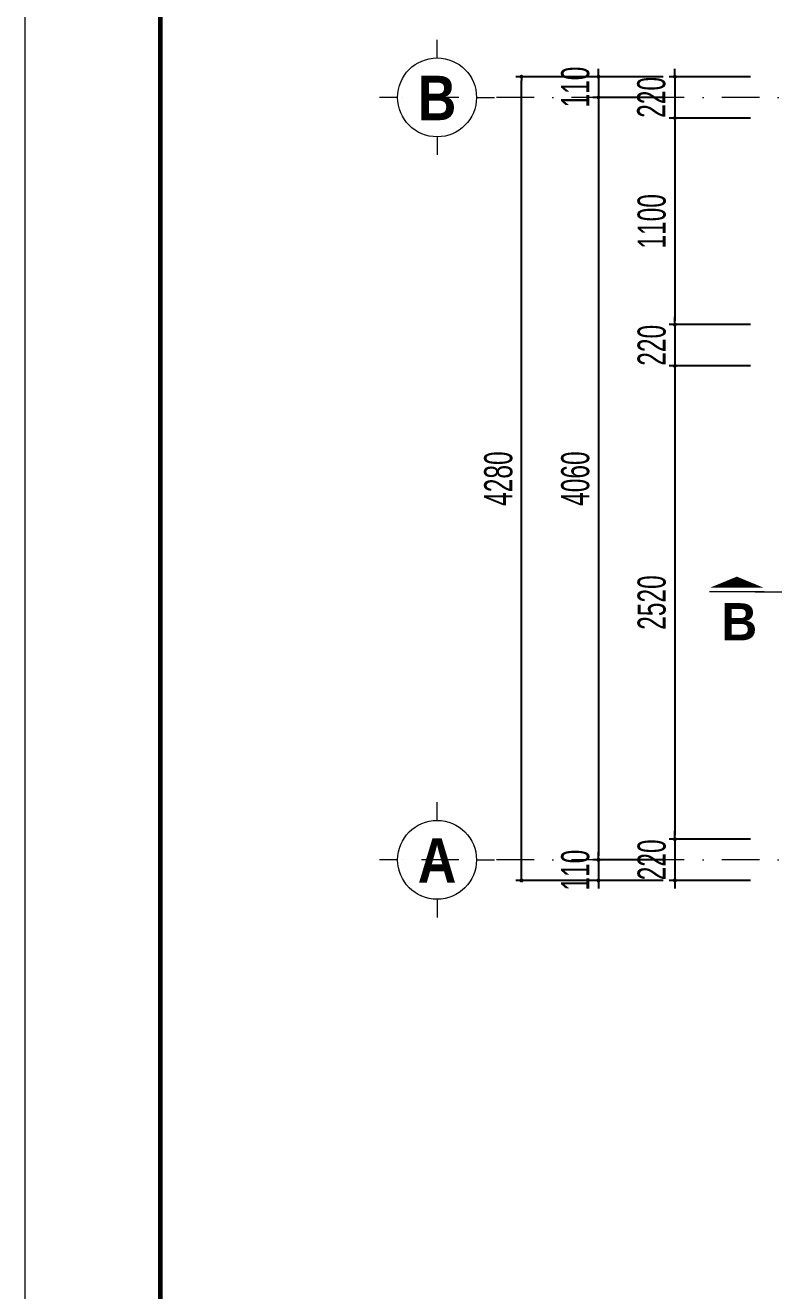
# Model space of a CAD drawing. Header units: millimetres. Extents: x 2565303 to 2664360, y -865723 to -262051.
# Drawn here: x 2629635 to 2633621, y -484161 to -477423 of the extents above; entities that cross this region are included whole.
import ezdxf
from ezdxf.enums import TextEntityAlignment as Align

# ---------------------------------------------------------------- set-up
doc = ezdxf.new("R2010")
doc.units = ezdxf.units.MM
doc.header["$LTSCALE"] = 10
doc.header["$MEASUREMENT"] = 0
doc.linetypes.add('DASHDOT', pattern=[1, 0.5, -0.25, 0, -0.25])
doc.linetypes.add('HIDDEN', pattern=[9.525, 6.35, -3.175])
doc.layers.get('0').update_dxf_attribs({"linetype": 'CONTINUOUS'})
doc.layers.get('DEFPOINTS').update_dxf_attribs({"color": 10, "linetype": 'CONTINUOUS'})
for name, color, linetype, lineweight in [('-thay1', 7, 'CONTINUOUS', 18), ('LC Dim', 8, 'CONTINUOUS', 13), ('LC ISO', 153, 'CONTINUOUS', 13), ('LC Khac', 4, 'CONTINUOUS', 9), ('LC MANH DUT', 35, 'HIDDEN', 5), ('LC Net manh', 250, 'CONTINUOUS', 5), ('LC Net truc', 134, 'DASHDOT', 5), ('LC Text1', 20, 'CONTINUOUS', 13)]:
    doc.layers.add(name, color=color, linetype=linetype, lineweight=lineweight)
doc.layers.add('Khungten_LCDI', color=7, linetype='CONTINUOUS')
doc.layers.add('M3', color=3, linetype='CONTINUOUS')
doc.styles.add('HOATBIF', font='hoatbif.shx', dxfattribs={"width": 0.65})
doc.styles.add('Khungten', font='', dxfattribs={"width": 0.9, "height": 5000})
doc.styles.add('LC 1', font='')
doc.styles.add('Title', font='', dxfattribs={"width": 0.8})
doc.styles.get('Khungten').set_extended_font_data('.VnAvantH')
doc.styles.get('LC 1').set_extended_font_data('.VnAvantH', bold=True)
doc.styles.get('Title').set_extended_font_data('.VnBlackH')
doc.dimstyles.new('1-100 (1-60)', dxfattribs={"dimscale": 60, "dimtxt": 2.5, "dimasz": 0.35, "dimexe": 0.5, "dimexo": 0, "dimgap": 0.8, "dimtad": 1, "dimdec": 0, "dimzin": 0, "dimdsep": 46, "dimtxsty": 'HOATBIF', "dimblk1": 'DOT', "dimblk2": 'DOT', "dimsah": 1, "dimcen": -1, "dimdle": 1, "dimclrd": 256, "dimclre": 256, "dimclrt": 4, "dimadec": 3, "dimazin": 2, "dimtfac": 0.333333, "dimtdec": 0, "dimtix": 1, "dimtmove": 2, "dimatfit": 3, "dimldrblk": 'DOT', "dimfxl": 1, "dimtvp": 0.833333, "dimtolj": 1, "dimtzin": 0, "dimarcsym": 0})

# ---------------------------------------------------------------- blocks, each defined once
blk = doc.blocks.new('DOT')
at = {"layer": 'M3', "color": 0, "linetype": 'ByBlock'}
blk.add_line((-0.5, 0), (-1, 0), dxfattribs=at)
at = {"layer": 'M3', "color": 0, "linetype": 'ByBlock', "const_width": 0.5}
blk.add_lwpolyline([(-0.25, 0, 1), (0.25, 0, 1)], format="xyb", close=True, dxfattribs=at)
blk = doc.blocks.new('*D97')
at = {"layer": 'DEFPOINTS', "color": 0, "transparency": 16777216}
for p in [(2633033.1, -477697.1), (2632688.1, -477807.1), (2633033.1, -477807.1)]:
    blk.add_point(p, dxfattribs=at)
at = {"layer": 'LC Dim', "lineweight": -2, "transparency": 16777216}
for p, q in [((2632688.1, -477676.1), (2632688.1, -477655.1)), ((2633033.1, -477697.1), (2632658.1, -477697.1)), ((2632688.1, -477697.1), (2632688.1, -477807.1)), ((2633033.1, -477807.1), (2632658.1, -477807.1)), ((2632688.1, -477828.1), (2632688.1, -477849.1))]:
    blk.add_line(p, q, dxfattribs=at)
at = {"layer": 'LC Dim', "lineweight": -2, "transparency": 16777216, "xscale": 21, "yscale": 21, "zscale": 21}
for p, rotation in [((2632688.1, -477697.1), 270), ((2632688.1, -477807.1), 90)]:
    blk.add_blockref('DOT', p, dxfattribs=dict(at, rotation=rotation))
at = {"layer": 'LC Dim', "color": 4, "transparency": 16777216, "insert": (2632565.1, -477752.1), "char_height": 150, "attachment_point": 5, "rotation": 90, "style": 'HOATBIF'}
blk.add_mtext('\\A1;110', dxfattribs=at)
blk = doc.blocks.new('*D98')
at = {"layer": 'DEFPOINTS', "color": 0, "transparency": 16777216}
for p in [(2633033.1, -477807.1), (2632688.1, -481867.1), (2633033.1, -481867.1)]:
    blk.add_point(p, dxfattribs=at)
at = {"layer": 'LC Dim', "lineweight": -2, "transparency": 16777216}
for p, q in [((2633033.1, -477807.1), (2632658.1, -477807.1)), ((2632688.1, -477828.1), (2632688.1, -481846.1)), ((2633033.1, -481867.1), (2632658.1, -481867.1))]:
    blk.add_line(p, q, dxfattribs=at)
at = {"layer": 'LC Dim', "lineweight": -2, "transparency": 16777216, "xscale": 21, "yscale": 21, "zscale": 21}
for p, rotation in [((2632688.1, -477807.1), 90), ((2632688.1, -481867.1), 270)]:
    blk.add_blockref('DOT', p, dxfattribs=dict(at, rotation=rotation))
at = {"layer": 'LC Dim', "color": 4, "transparency": 16777216, "insert": (2632565.1, -479837.1), "char_height": 150, "attachment_point": 5, "rotation": 90, "style": 'HOATBIF'}
blk.add_mtext('\\A1;4060', dxfattribs=at)
blk = doc.blocks.new('*D99')
at = {"layer": 'DEFPOINTS', "color": 0, "transparency": 16777216}
for p in [(2633033.1, -481867.1), (2632688.1, -481977.1), (2633033.1, -481977.1)]:
    blk.add_point(p, dxfattribs=at)
at = {"layer": 'LC Dim', "lineweight": -2, "transparency": 16777216}
for p, q in [((2632688.1, -481846.1), (2632688.1, -481825.1)), ((2633033.1, -481867.1), (2632658.1, -481867.1)), ((2632688.1, -481867.1), (2632688.1, -481977.1)), ((2633033.1, -481977.1), (2632658.1, -481977.1)), ((2632688.1, -481998.1), (2632688.1, -482019.1))]:
    blk.add_line(p, q, dxfattribs=at)
at = {"layer": 'LC Dim', "lineweight": -2, "transparency": 16777216, "xscale": 21, "yscale": 21, "zscale": 21}
for p, rotation in [((2632688.1, -481867.1), 270), ((2632688.1, -481977.1), 90)]:
    blk.add_blockref('DOT', p, dxfattribs=dict(at, rotation=rotation))
at = {"layer": 'LC Dim', "color": 4, "transparency": 16777216, "insert": (2632565.1, -481922.1), "char_height": 150, "attachment_point": 5, "rotation": 90, "style": 'HOATBIF'}
blk.add_mtext('\\A1;110', dxfattribs=at)
blk = doc.blocks.new('*D100')
at = {"layer": 'DEFPOINTS', "color": 0, "transparency": 16777216}
for p in [(2632278.2, -477697.1), (2633033.1, -477697.1), (2633033.1, -481977.1)]:
    blk.add_point(p, dxfattribs=at)
at = {"layer": 'LC Dim', "lineweight": -2, "transparency": 16777216}
for p, q in [((2633033.1, -477697.1), (2632248.2, -477697.1)), ((2632278.2, -481956.1), (2632278.2, -477718.1)), ((2633033.1, -481977.1), (2632248.2, -481977.1))]:
    blk.add_line(p, q, dxfattribs=at)
at = {"layer": 'LC Dim', "lineweight": -2, "transparency": 16777216, "xscale": 21, "yscale": 21, "zscale": 21}
for p, rotation in [((2632278.2, -477697.1), 90), ((2632278.2, -481977.1), 270)]:
    blk.add_blockref('DOT', p, dxfattribs=dict(at, rotation=rotation))
at = {"layer": 'LC Dim', "color": 4, "transparency": 16777216, "insert": (2632155.2, -479837.1), "char_height": 150, "attachment_point": 5, "rotation": 90, "style": 'HOATBIF'}
blk.add_mtext('\\A1;4280', dxfattribs=at)
blk = doc.blocks.new('lcdi fix')
at = {"layer": 'DEFPOINTS', "lineweight": 0}
blk.add_lwpolyline([(-1200, -14850), (-1200, 14850), (40800, 14850), (40800, -14850)], close=True, dxfattribs=at)
at = {"layer": 'Khungten_LCDI', "color": 5, "lineweight": 60}
blk.add_lwpolyline([(0, -14650), (0, 14650), (40600, 14650), (40600, -14650)], close=True, dxfattribs=at)
at = {"color": 7, "style": 'Khungten', "width": 0.8}
for tag, p in [('REVISION', (39499, -10746)), ('NGAYHT', (39546, -11609))]:
    blk.add_attdef(tag, text='', height=200, dxfattribs=at).set_placement(p, align=Align.CENTER)
at = {"layer": 'LC Text1', "style": 'Title', "width": 1.485915}
for tag, p, p2 in [('TENBANVE1', (36913, -8886), (40339, -8886)), ('TENBANVE2', (36913, -9562), (40339, -9562))]:
    blk.add_attdef(tag, text='', height=250, dxfattribs=at).set_placement(p, p2, align=Align.FIT)
at = {"layer": 'LC Text1', "style": 'Title', "width": 0.7}
blk.add_attdef('SOBANVE', text='', height=250, dxfattribs=at).set_placement((39562, -13896), align=Align.CENTER)
blk = doc.blocks.new('*D146')
at = {"layer": 'DEFPOINTS', "color": 0, "transparency": 16777216}
for p in [(2633498.2, -477697.1), (2633095.1, -477917.1), (2633498.2, -477917.1)]:
    blk.add_point(p, dxfattribs=at)
at = {"layer": 'LC Dim', "lineweight": -2, "transparency": 16777216}
for p, q in [((2633095.1, -477676.1), (2633095.1, -477655.1)), ((2633498.2, -477697.1), (2633065.1, -477697.1)), ((2633095.1, -477697.1), (2633095.1, -477917.1)), ((2633498.2, -477917.1), (2633065.1, -477917.1)), ((2633095.1, -477938.1), (2633095.1, -477959.1))]:
    blk.add_line(p, q, dxfattribs=at)
at = {"layer": 'LC Dim', "lineweight": -2, "transparency": 16777216, "xscale": 21, "yscale": 21, "zscale": 21}
for p, rotation in [((2633095.1, -477697.1), 270), ((2633095.1, -477917.1), 90)]:
    blk.add_blockref('DOT', p, dxfattribs=dict(at, rotation=rotation))
at = {"layer": 'LC Dim', "color": 4, "transparency": 16777216, "insert": (2632970.1, -477807.1), "char_height": 150, "attachment_point": 5, "rotation": 90, "style": 'HOATBIF'}
blk.add_mtext('\\A1;220', dxfattribs=at)
blk = doc.blocks.new('*D147')
at = {"layer": 'DEFPOINTS', "color": 0, "transparency": 16777216}
for p in [(2633498.2, -477917.1), (2633095.1, -479017.1), (2633498.2, -479017.1)]:
    blk.add_point(p, dxfattribs=at)
at = {"layer": 'LC Dim', "lineweight": -2, "transparency": 16777216}
for p, q in [((2633498.2, -477917.1), (2633065.1, -477917.1)), ((2633095.1, -477938.1), (2633095.1, -478996.1)), ((2633498.2, -479017.1), (2633065.1, -479017.1))]:
    blk.add_line(p, q, dxfattribs=at)
at = {"layer": 'LC Dim', "lineweight": -2, "transparency": 16777216, "xscale": 21, "yscale": 21, "zscale": 21}
for p, rotation in [((2633095.1, -477917.1), 90), ((2633095.1, -479017.1), 270)]:
    blk.add_blockref('DOT', p, dxfattribs=dict(at, rotation=rotation))
at = {"layer": 'LC Dim', "color": 4, "transparency": 16777216, "insert": (2632972.1, -478467.1), "char_height": 150, "attachment_point": 5, "rotation": 90, "style": 'HOATBIF'}
blk.add_mtext('\\A1;1100', dxfattribs=at)
blk = doc.blocks.new('*D148')
at = {"layer": 'DEFPOINTS', "color": 0, "transparency": 16777216}
for p in [(2633498.2, -479017.1), (2633095.1, -479237.1), (2633498.2, -479237.1)]:
    blk.add_point(p, dxfattribs=at)
at = {"layer": 'LC Dim', "lineweight": -2, "transparency": 16777216}
for p, q in [((2633095.1, -478996.1), (2633095.1, -478975.1)), ((2633498.2, -479017.1), (2633065.1, -479017.1)), ((2633095.1, -479017.1), (2633095.1, -479237.1)), ((2633498.2, -479237.1), (2633065.1, -479237.1)), ((2633095.1, -479258.1), (2633095.1, -479279.1))]:
    blk.add_line(p, q, dxfattribs=at)
at = {"layer": 'LC Dim', "lineweight": -2, "transparency": 16777216, "xscale": 21, "yscale": 21, "zscale": 21}
for p, rotation in [((2633095.1, -479017.1), 270), ((2633095.1, -479237.1), 90)]:
    blk.add_blockref('DOT', p, dxfattribs=dict(at, rotation=rotation))
at = {"layer": 'LC Dim', "color": 4, "transparency": 16777216, "insert": (2632972.1, -479127.1), "char_height": 150, "attachment_point": 5, "rotation": 90, "style": 'HOATBIF'}
blk.add_mtext('\\A1;220', dxfattribs=at)
blk = doc.blocks.new('*D149')
at = {"layer": 'DEFPOINTS', "color": 0, "transparency": 16777216}
for p in [(2633498.2, -479237.1), (2633095.1, -481757.1), (2633498.2, -481757.1)]:
    blk.add_point(p, dxfattribs=at)
at = {"layer": 'LC Dim', "lineweight": -2, "transparency": 16777216}
for p, q in [((2633498.2, -479237.1), (2633065.1, -479237.1)), ((2633095.1, -479258.1), (2633095.1, -481736.1)), ((2633498.2, -481757.1), (2633065.1, -481757.1))]:
    blk.add_line(p, q, dxfattribs=at)
at = {"layer": 'LC Dim', "lineweight": -2, "transparency": 16777216, "xscale": 21, "yscale": 21, "zscale": 21}
for p, rotation in [((2633095.1, -479237.1), 90), ((2633095.1, -481757.1), 270)]:
    blk.add_blockref('DOT', p, dxfattribs=dict(at, rotation=rotation))
at = {"layer": 'LC Dim', "color": 4, "transparency": 16777216, "insert": (2632972.1, -480497.1), "char_height": 150, "attachment_point": 5, "rotation": 90, "style": 'HOATBIF'}
blk.add_mtext('\\A1;2520', dxfattribs=at)
blk = doc.blocks.new('*D150')
at = {"layer": 'DEFPOINTS', "color": 0, "transparency": 16777216}
for p in [(2633498.2, -481757.1), (2633095.1, -481977.1), (2633498.2, -481977.1)]:
    blk.add_point(p, dxfattribs=at)
at = {"layer": 'LC Dim', "lineweight": -2, "transparency": 16777216}
for p, q in [((2633498.2, -481757.1), (2633065.1, -481757.1)), ((2633095.1, -481736.1), (2633095.1, -481715.1)), ((2633095.1, -481757.1), (2633095.1, -481977.1)), ((2633498.2, -481977.1), (2633065.1, -481977.1)), ((2633095.1, -481998.1), (2633095.1, -482019.1))]:
    blk.add_line(p, q, dxfattribs=at)
at = {"layer": 'LC Dim', "lineweight": -2, "transparency": 16777216, "xscale": 21, "yscale": 21, "zscale": 21}
for p, rotation in [((2633095.1, -481757.1), 270), ((2633095.1, -481977.1), 90)]:
    blk.add_blockref('DOT', p, dxfattribs=dict(at, rotation=rotation))
at = {"layer": 'LC Dim', "color": 4, "transparency": 16777216, "insert": (2632972.1, -481867.1), "char_height": 150, "attachment_point": 5, "rotation": 90, "style": 'HOATBIF'}
blk.add_mtext('\\A1;220', dxfattribs=at)
blk = doc.blocks.new('TTRUC')
at = {"layer": 'LC ISO'}
for p, q in [((0, 6.95), (0, 10.13)), ((-6.95, 0), (-10.13, 0)), ((6.95, 0), (10.13, 0)), ((0, -6.95), (0, -10.13))]:
    blk.add_line(p, q, dxfattribs=at)
at = {"layer": 'LC Net manh'}
blk.add_circle((0, 0), 6.95, dxfattribs=at)

msp = doc.modelspace()

# ---------------------------------------------------------------- linework, layer by layer
at = {"layer": 'LC Khac', "color": 1, "ltscale": 2}
msp.add_line((2633570.6, -480439.5), (2633279.3, -480439.5), dxfattribs=at)
msp.add_lwpolyline([(2633424.9, -480359.1, 0, 282.9, 0), (2633424.9, -480417.5, 165, 165, 0)], format="xyseb", dxfattribs=at)
at = {"layer": 'LC MANH DUT', "ltscale": 300}
msp.add_line((2633521.9, -480439.5), (2642181.9, -480439.5), dxfattribs=at)
at = {"layer": 'LC Net truc', "ltscale": 40}
for p, q in [((2651149.8, -477807.1), (2631571.7, -477807.1)), ((2651149.8, -481867.1), (2631571.7, -481867.1))]:
    msp.add_line(p, q, dxfattribs=at)

# ---------------------------------------------------------------- block references
at = {"layer": '-thay1', "xscale": 0.6000000155618181, "yscale": 0.6000000155618181, "zscale": 0.6000000155618181}
msp.add_blockref('lcdi fix', (2630355.3, -481454.4), dxfattribs=at)
at = {"layer": 'LC ISO', "xscale": 30.23532588053422, "yscale": 30.23532588053422, "zscale": 30.23532588053422}
for p in [(2631828.5, -477807.1), (2631828.5, -481867.1)]:
    msp.add_blockref('TTRUC', p, dxfattribs=at)

# ---------------------------------------------------------------- texts
at = {"ltscale": 2, "style": 'LC 1'}
msp.add_attdef('B', text='B', height=198, dxfattribs=at).set_placement((2633438, -480599.3), align=Align.MIDDLE_CENTER)
at = {"layer": 'LC Text1', "ltscale": 0.2, "style": 'LC 1', "width": 0.9}
for s, p in [('b', (2631828.5, -477999.7)), ('a', (2631828.5, -482059.7))]:
    msp.add_text(s, height=236.7, dxfattribs=at).set_placement(p, align=Align.BOTTOM_CENTER)

# ---------------------------------------------------------------- dimensions: what is measured, and where the dimension line sits
at = {"layer": 'LC Dim'}
for base, p1, p2, picture, middle in [((2632688.1, -477807.1), (2633033.1, -477697.1), (2633033.1, -477807.1), '*D97', (2632565.1, -477752.1)), ((2632278.2, -477697.1), (2633033.1, -481977.1), (2633033.1, -477697.1), '*D100', (2632155.2, -479837.1)), ((2632688.1, -481867.1), (2633033.1, -477807.1), (2633033.1, -481867.1), '*D98', (2632565.1, -479837.1)), ((2633095.1, -479017.1), (2633498.2, -477917.1), (2633498.2, -479017.1), '*D147', (2632972.1, -478467.1)), ((2633095.1, -479237.1), (2633498.2, -479017.1), (2633498.2, -479237.1), '*D148', (2632972.1, -479127.1)), ((2633095.1, -481757.1), (2633498.2, -479237.1), (2633498.2, -481757.1), '*D149', (2632972.1, -480497.1)), ((2633095.1, -481977.1), (2633498.2, -481757.1), (2633498.2, -481977.1), '*D150', (2632972.1, -481867.1)), ((2632688.1, -481977.1), (2633033.1, -481867.1), (2633033.1, -481977.1), '*D99', (2632565.1, -481922.1))]:
    dim = msp.add_linear_dim(base=base, p1=p1, p2=p2, angle=90, dimstyle='1-100 (1-60)', dxfattribs=at)
    dim.commit()
    dim.dimension.update_dxf_attribs({"geometry": picture, "text_midpoint": middle})
dim = msp.add_linear_dim(base=(2633095.1, -477917.1), p1=(2633498.2, -477697.1), p2=(2633498.2, -477917.1), angle=90, dimstyle='1-100 (1-60)', override={"dimtad": 0}, dxfattribs=at)
dim.commit()
dim.dimension.update_dxf_attribs({"geometry": '*D146', "text_midpoint": (2632970.1, -477807.1)})

doc.saveas('drawing.dxf')
